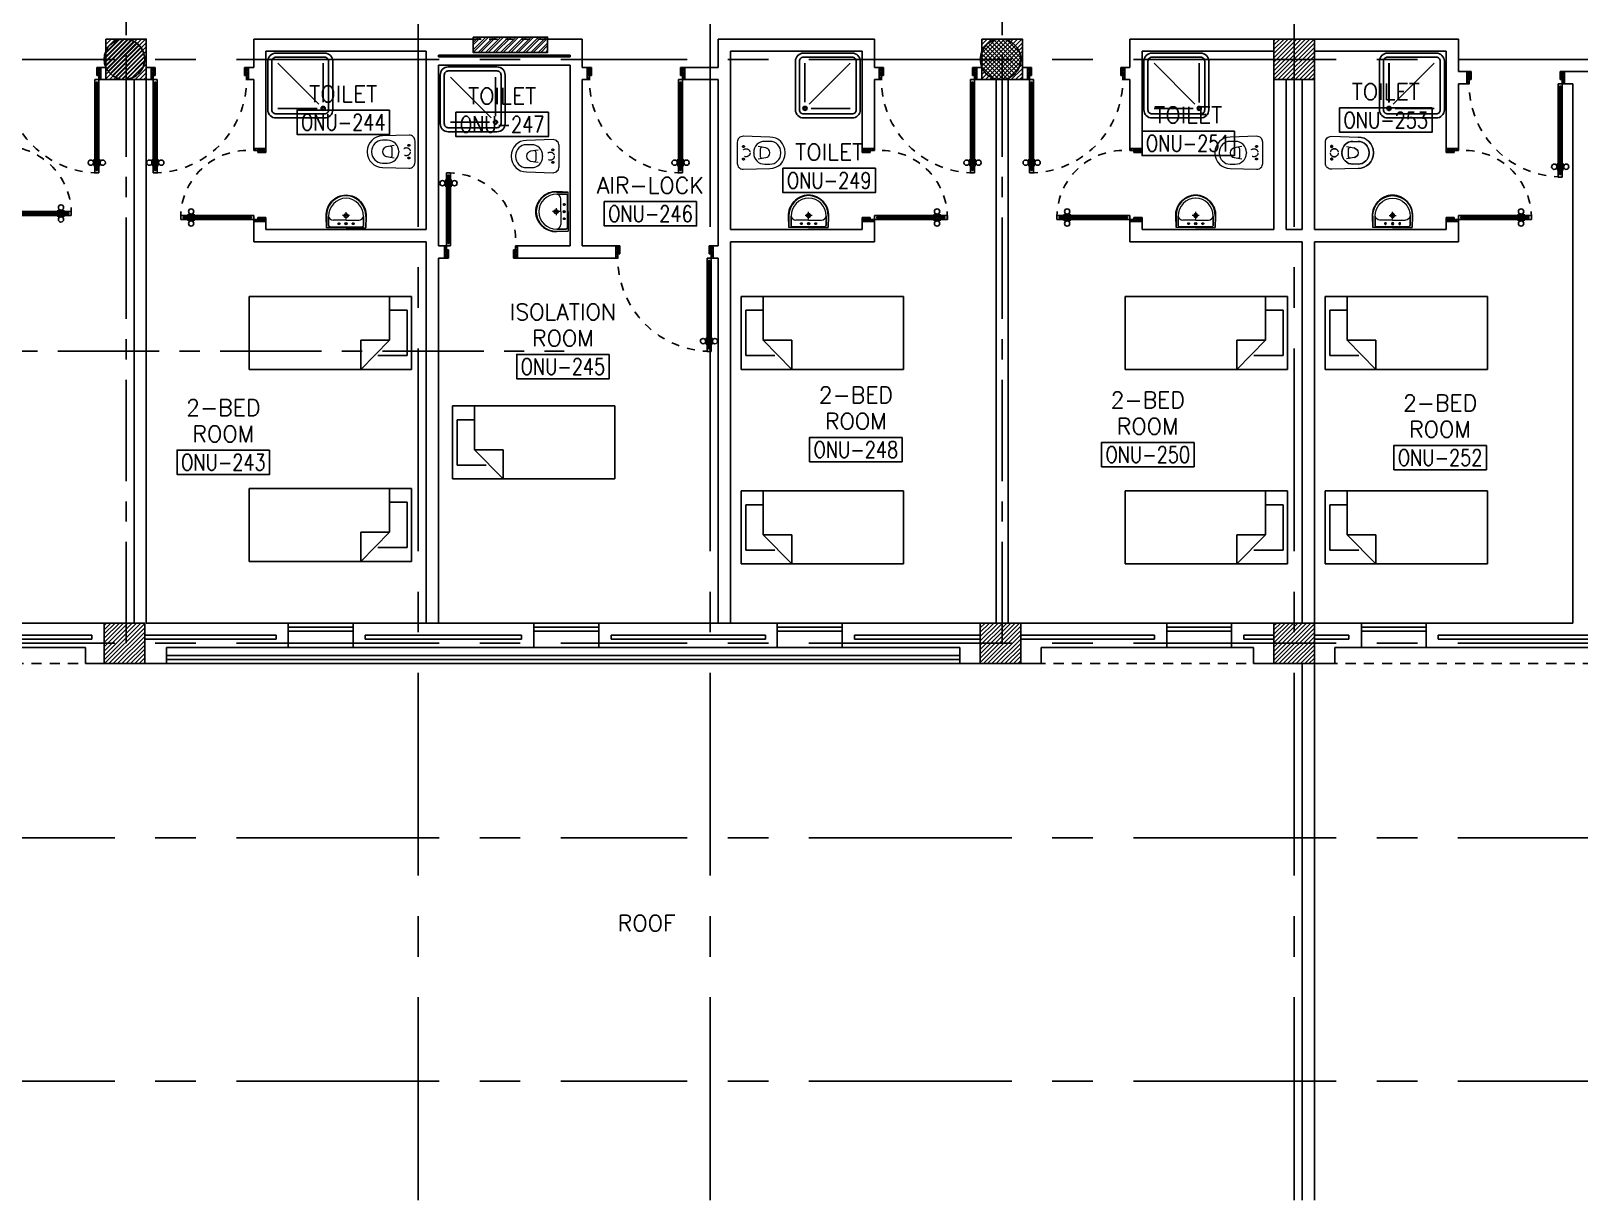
# Model space of a CAD drawing. Extents: x 88808.2 to 88899.2, y 39921.6 to 40001.1.
# Drawn here: x 88870.4 to 88889.48, y 39921.62 to 39936.03 of the extents above; entities that cross this region are included whole.
import ezdxf
from ezdxf.enums import TextEntityAlignment as Align

# ---------------------------------------------------------------- set-up
doc = ezdxf.new("R2010")
doc.units = 0
doc.header["$MEASUREMENT"] = 0
for name, pattern in [('CENTER', [2, 1.25, -0.25, 0.25, -0.25]), ('CENTERX2', [4, 2.5, -0.5, 0.5, -0.5]), ('DASHED', [0.75, 0.5, -0.25]), ('HIDDEN', [0.375, 0.25, -0.125]), ('HIDDEN2', [0.1875, 0.125, -0.0625])]:
    doc.linetypes.add(name, pattern=pattern)
doc.layers.get('0').update_dxf_attribs({"linetype": 'CONTINUOUS'})
for name, color, linetype in [('AXES', 11, 'CENTERX2'), ('AXES1', 11, 'CENTER'), ('COL', 2, 'CONTINUOUS'), ('DOOR', 7, 'CONTINUOUS'), ('FHC', 4, 'CONTINUOUS'), ('FIX', 3, 'CONTINUOUS'), ('FUR', 4, 'CONTINUOUS'), ('HAT', 8, 'CONTINUOUS'), ('HIDDEN', 9, 'HIDDEN2'), ('INSUL', 4, 'CONTINUOUS'), ('RM-BOX', 4, 'CONTINUOUS'), ('RM-NAME', 2, 'CONTINUOUS'), ('RM-NO', 2, 'CONTINUOUS'), ('WALL', 2, 'CONTINUOUS'), ('WIN', 3, 'CONTINUOUS')]:
    doc.layers.add(name, color=color, linetype=linetype)
doc.styles.add('ROMANS', font='ROMANS.shx', dxfattribs={"width": 0.6})

# ---------------------------------------------------------------- blocks, each defined once
blk = doc.blocks.new('*X339')
at = {"color": 0}
for p, q in [((203889, 118293), (204345, 118750)), ((203889, 118346), (204292, 118750)), ((203889, 118399), (204239, 118750)), ((203889, 118452), (204186, 118750)), ((203889, 118505), (204133, 118750)), ((203889, 118558), (204080, 118750)), ((203889, 118611), (204027, 118750)), ((203889, 118665), (203974, 118750)), ((203889, 118718), (203921, 118750)), ((203898, 118250), (204389, 118740)), ((203951, 118250), (204389, 118687)), ((204004, 118250), (204389, 118634)), ((204057, 118250), (204389, 118581)), ((204110, 118250), (204389, 118528)), ((204163, 118250), (204389, 118475)), ((204216, 118250), (204389, 118422)), ((204269, 118250), (204389, 118369)), ((204322, 118250), (204389, 118316)), ((204375, 118250), (204389, 118263))]:
    blk.add_line(p, q, dxfattribs=at)
blk = doc.blocks.new('*X338')
at = {"color": 0}
for p, q in [((203886, 125450), (204386, 125950)), ((203889, 125506), (204333, 125950)), ((203889, 125559), (204279, 125950)), ((203889, 125612), (204226, 125950)), ((203889, 125665), (204173, 125950)), ((203889, 125718), (204120, 125950)), ((203889, 125771), (204067, 125950)), ((203889, 125824), (204014, 125950)), ((203889, 125877), (203961, 125950)), ((203889, 125930), (203908, 125950)), ((203939, 125450), (204389, 125900)), ((203992, 125450), (204389, 125847)), ((204045, 125450), (204389, 125794)), ((204098, 125450), (204389, 125741)), ((204151, 125450), (204389, 125688)), ((204204, 125450), (204389, 125635)), ((204257, 125450), (204389, 125582)), ((204310, 125450), (204389, 125528)), ((204363, 125450), (204389, 125475))]:
    blk.add_line(p, q, dxfattribs=at)
blk = doc.blocks.new('COL50')
at = {"layer": 'COL'}
blk.add_lwpolyline([(-250, 250), (-250, -250), (250, -250), (250, 250)], close=True, dxfattribs=at)
blk = doc.blocks.new('AH20A')
at = {"layer": 'FUR'}
for p, q in [((0, 0.5), (0, -0.5)), ((1, 0.5), (0, 0.5)), ((0.1358, 0.5), (0.1358, -0.0987)), ((1, -0.5), (1, 0.5)), ((0.1358, 0.3112), (0.0277, 0.3112)), ((0.0277, 0.3112), (0.0277, -0.3087)), ((0.1358, -0.0987), (0.3125, -0.5)), ((0.1358, -0.0987), (0.3125, -0.0987)), ((0.3125, -0.5), (0.3125, -0.0987)), ((0.0277, -0.3087), (0.2076, -0.3087)), ((0, -0.5), (1, -0.5))]:
    blk.add_line(p, q, dxfattribs=at)
blk = doc.blocks.new('DOOR100')
at = {"layer": 'DOOR', "color": 0, "linetype": 'ByBlock'}
for p, q in [((-92, 1206), (-92, 1141)), ((-83, 1206), (-92, 1206)), ((-83, 1129), (-83, 1219)), ((-76, 1219), (-83, 1219)), ((-83, 1206), (-83, 1141)), ((-76, 1251), (-76, 1301)), ((-76, 1301), (-26, 1301)), ((-26, 1301), (-76, 1301)), ((-59, 1251), (-76, 1251)), ((-59, 1251), (-59, 1271)), ((-43, 1271), (-59, 1271)), ((-43, 1251), (-43, 1271)), ((-26, 1251), (-43, 1251)), ((-26, 1251), (-26, 1301)), ((-26, 1219), (-19, 1219)), ((-19, 1129), (-19, 1219)), ((-19, 1206), (-19, 1141)), ((-19, 1206), (-10, 1206)), ((-10, 1206), (-10, 1141)), ((-83, 1141), (-92, 1141)), ((-76, 1129), (-83, 1129)), ((-26, 1129), (-19, 1129)), ((-19, 1141), (-10, 1141)), ((-76, 200), (-59, 200)), ((-76, 150), (-76, 200)), ((-59, 200), (-59, 180)), ((-43, 200), (-26, 200)), ((-43, 180), (-43, 200)), ((-26, 200), (-26, 150)), ((-1201, 0), (-1201, 150)), ((-1201, 150), (-1176, 150)), ((-1201, 150), (-1201, 0)), ((-1151, 0), (-1201, 0)), ((-1176, 150), (-1176, 100)), ((-1176, 100), (-1151, 100)), ((-1151, 100), (-1151, 0)), ((-76, 150), (-26, 150)), ((-59, 180), (-43, 180)), ((-51, 100), (-51, 0)), ((-26, 100), (-51, 100)), ((-51, 0), (-1, 0)), ((-1, 150), (-26, 150)), ((-26, 150), (-26, 100)), ((-1, 150), (-1, 0))]:
    blk.add_line(p, q, dxfattribs=at)
at = {"layer": 'DOOR', "linetype": 'ByBlock'}
for p, q in [((-76, 1251), (-76, 200)), ((-59, 200), (-59, 1251)), ((-43, 200), (-43, 1251)), ((-26, 200), (-26, 1251))]:
    blk.add_line(p, q, dxfattribs=at)
at = {"layer": 'DOOR', "color": 9, "linetype": 'ByBlock'}
for p, q in [((-1151, 0), (-1201, 114)), ((-1151, 0), (-1201, 40)), ((-1151, 0), (-1164, 100)), ((-51, 0), (-1, 114)), ((-51, 0), (-38, 100)), ((-51, 0), (-1, 40))]:
    blk.add_line(p, q, dxfattribs=at)
at = {"layer": 'DOOR', "color": 0, "linetype": 'ByBlock'}
for centre in [(-125, 1174), (22, 1174)]:
    blk.add_circle(centre, 32.4, dxfattribs=at)
at = {"layer": 'DOOR', "linetype": 'HIDDEN', "ltscale": 0.5}
blk.add_arc((-27, 152), 1149, 89.961, 180.0931, dxfattribs=at)
at = {"layer": 'DOOR', "color": 9, "linetype": 'ByBlock'}
for centre, radius, start, end in [((-1151, 0), 154, 103.7142, 108.8947), ((-1151, 0), 134, 100.72, 111.8402), ((-1151, 0), 94.4, 90, 121.9818), ((-1151, 0), 74.4, 90, 132.2236), ((-1151, 0), 54.4, 90, 156.7926), ((-1151, 0), 34.4, 90, 180), ((-1151, 0), 14.4, 90, 180), ((-51, 0), 94.4, 58.0182, 90), ((-51, 0), 74.4, 47.7764, 90), ((-51, 0), 54.4, 23.2074, 90), ((-51, 0), 34.4, 0, 90), ((-51, 0), 14.4, 0, 90), ((-51, 0), 134, 68.1598, 79.28), ((-51, 0), 114, 64.0838, 77.3774), ((-51, 0), 154, 71.1053, 76.2858)]:
    blk.add_arc(centre, radius, start, end, dxfattribs=at)
blk = doc.blocks.new('DOOR90')
at = {"layer": 'DOOR', "linetype": 'ByBlock'}
for p, q in [((0, 0), (-150, 0)), ((-200, -25), (-1000, -25)), ((-200, -42), (-1000, -42)), ((-200, -58), (-1000, -58)), ((-1000, -75), (-200, -75))]:
    blk.add_line(p, q, dxfattribs=at)
at = {"layer": 'DOOR', "color": 0, "linetype": 'ByBlock'}
for p, q in [((-150, 0), (-150, -25)), ((-150, 0), (0, 0)), ((0, -50), (0, 0)), ((-1050, -25), (-1050, -75)), ((-1050, -75), (-1050, -25)), ((-1000, -25), (-1050, -25)), ((-1000, -75), (-1050, -75)), ((-1020, -42), (-1020, -58)), ((-1000, -42), (-1020, -42)), ((-1000, -58), (-1020, -58)), ((-1000, -25), (-1000, -42)), ((-1000, -58), (-1000, -75)), ((-968, -25), (-968, -18)), ((-878, -18), (-968, -18)), ((-968, -75), (-968, -82)), ((-878, -82), (-968, -82)), ((-955, -18), (-955, -9)), ((-955, -9), (-890, -9)), ((-955, -18), (-890, -18)), ((-955, -82), (-955, -91)), ((-955, -82), (-890, -82)), ((-955, -91), (-890, -91)), ((-890, -18), (-890, -9)), ((-890, -82), (-890, -91)), ((-878, -25), (-878, -18)), ((-878, -75), (-878, -82)), ((-200, -42), (-200, -25)), ((-200, -25), (-150, -25)), ((-180, -42), (-200, -42)), ((-200, -75), (-200, -58)), ((-200, -58), (-180, -58)), ((-150, -75), (-200, -75)), ((-180, -58), (-180, -42)), ((-150, -75), (-150, -25)), ((-150, -25), (-100, -25)), ((-100, -25), (-100, -50)), ((-100, -50), (0, -50)), ((-150, -900), (-150, -875)), ((-150, -875), (-100, -875)), ((0, -900), (-150, -900)), ((-150, -900), (0, -900)), ((-100, -850), (0, -850)), ((-100, -875), (-100, -850)), ((0, -850), (0, -900))]:
    blk.add_line(p, q, dxfattribs=at)
at = {"layer": 'DOOR', "color": 9, "linetype": 'ByBlock'}
for p, q in [((0, -50), (-114, 0)), ((0, -50), (-40, 0)), ((0, -50), (-100, -37)), ((0, -850), (-114, -900)), ((0, -850), (-100, -863)), ((0, -850), (-40, -900))]:
    blk.add_line(p, q, dxfattribs=at)
at = {"layer": 'DOOR', "color": 0, "linetype": 'ByBlock'}
for centre in [(-923, 24), (-923, -124)]:
    blk.add_circle(centre, 32.4, dxfattribs=at)
at = {"layer": 'DOOR', "color": 9, "linetype": 'ByBlock'}
for centre, radius, start, end in [((0, -50), 74.4, 137.7764, 180), ((0, -50), 54.4, 113.2074, 180), ((0, -50), 154, 161.1053, 166.2858), ((0, -50), 134, 158.1598, 169.28), ((0, -50), 114, 154.0838, 167.3774), ((0, -50), 94.4, 148.0182, 180), ((0, -50), 34.4, 90, 180), ((0, -50), 14.4, 90, 180), ((0, -850), 154, 193.7142, 198.8947), ((0, -850), 134, 190.72, 201.8402), ((0, -850), 94.4, 180, 211.9818), ((0, -850), 74.4, 180, 222.2236), ((0, -850), 54.4, 180, 246.7926), ((0, -850), 34.4, 180, 270), ((0, -850), 14.4, 180, 270)]:
    blk.add_arc(centre, radius, start, end, dxfattribs=at)
at = {"layer": 'DOOR', "linetype": 'HIDDEN', "ltscale": 0.5}
blk.add_arc((-222, -50), 828, 178.2701, 275.003, dxfattribs=at)
blk = doc.blocks.new('RM1')
at = {"layer": 'RM-BOX'}
blk.add_lwpolyline([(570, -200), (-570, -200), (-570, -500), (570, -500)], close=True, dxfattribs=at)
at = {"layer": 'RM-NAME', "style": 'ROMANS'}
for tag, p in [('ROOMNAME1', (0, 324)), ('ROOMNAME2', (0, 0))]:
    blk.add_attdef(tag, text='', height=200, dxfattribs=at).set_placement(p, align=Align.MIDDLE)
at = {"layer": 'RM-NO', "style": 'ROMANS', "width": 0.8}
blk.add_attdef('ROOMNO', text='', height=200, dxfattribs=at).set_placement((0, -350), align=Align.MIDDLE)
blk = doc.blocks.new('LAV1')
at = {"layer": 'FIX', "linetype": 'DASHED', "lineweight": 20, "ltscale": 0.05}
for p, q in [((50, 220), (-50, 220)), ((0, 170), (0, 270)), ((0, 170), (0, 270))]:
    blk.add_line(p, q, dxfattribs=at)
at = {"layer": 'FIX', "linetype": 'ByBlock', "ltscale": 0.3}
for p, q in [((-280, 210), (-275, 50)), ((-245, 210), (-245, 85)), ((0, 60), (-220, 60)), ((0, 60), (220, 60)), ((245, 210), (245, 85)), ((280, 210), (275, 50))]:
    blk.add_line(p, q, dxfattribs=at)
at = {"layer": 'FIX', "linetype": 'Continuous', "lineweight": 20}
for p, q in [((-275, 210), (-275, 50)), ((0, 50), (-275, 50)), ((0, 50), (-252, 50)), ((0, 155), (-181, 155)), ((0, 155), (181, 155)), ((0, 50), (275, 50)), ((0, 50), (252, 50)), ((275, 210), (275, 50))]:
    blk.add_line(p, q, dxfattribs=at)
at = {"layer": 'FIX', "lineweight": 20}
for p, q in [((16, 107), (-15, 107)), ((0, 92), (0, 123))]:
    blk.add_line(p, q, dxfattribs=at)
for centre, radius in [((0, 220), 29.5), ((0, 220), 22.5), ((0, 107), 15.5)]:
    blk.add_circle(centre, radius, dxfattribs=at)
at = {"layer": 'FIX', "linetype": 'HIDDEN', "lineweight": 20, "ltscale": 0.05}
for centre in [(-100, 107), (100, 107)]:
    blk.add_circle(centre, 12.4, dxfattribs=at)
at = {"layer": 'FIX', "linetype": 'ByBlock', "ltscale": 0.3}
for centre, radius, start, end in [((7, 220), 287, 91.3776, 182.0064), ((-7, 220), 287, 357.9936, 88.6224), ((-220, 85), 24.9, 179.7021, 269.9486), ((220, 85), 24.9, 270.0514, 0.2979)]:
    blk.add_arc(centre, radius, start, end, dxfattribs=at)
at = {"layer": 'FIX', "linetype": 'Continuous', "lineweight": 20}
for centre, radius, start, end in [((8, 217), 283, 91.6988, 181.351), ((8, 212), 253, 91.7328, 180.4884), ((-8, 217), 283, 358.649, 88.3012), ((-8, 212), 253, 359.5116, 88.2672), ((-179, 222), 66.9, 190.2006, 268.0786), ((179, 222), 66.9, 271.9214, 349.7994)]:
    blk.add_arc(centre, radius, start, end, dxfattribs=at)
blk = doc.blocks.new('*X358')
at = {"color": 0}
for p, q in [((73379, 125458), (73871, 125950)), ((73379, 125511), (73818, 125950)), ((73379, 125564), (73765, 125950)), ((73379, 125617), (73712, 125950)), ((73379, 125670), (73659, 125950)), ((73379, 125723), (73606, 125950)), ((73379, 125776), (73553, 125950)), ((73379, 125829), (73500, 125950)), ((73379, 125882), (73447, 125950)), ((73379, 125935), (73394, 125950)), ((73424, 125450), (73879, 125905)), ((73477, 125450), (73879, 125852)), ((73530, 125450), (73879, 125799)), ((73583, 125450), (73879, 125746)), ((73636, 125450), (73879, 125692)), ((73690, 125450), (73879, 125639)), ((73743, 125450), (73879, 125586)), ((73796, 125450), (73879, 125533)), ((73849, 125450), (73879, 125480))]:
    blk.add_line(p, q, dxfattribs=at)
blk = doc.blocks.new('WC1')
at = {"layer": 'FIX', "lineweight": 20}
for p, q in [((-210, 204), (-538, 194)), ((-727, 5), (-727, -5)), ((-674, 5), (-674, -5)), ((-534, 24), (-540, 0)), ((-540, 0), (-534, -24)), ((-475, 141), (-538, 141)), ((-395, 76), (-490, 60)), ((-339, 5), (-339, -5)), ((-538, -141), (-475, -141)), ((-490, -60), (-395, -76)), ((-538, -194), (-210, -204))]:
    blk.add_line(p, q, dxfattribs=at)
at = {"layer": 'FIX', "linetype": 'Continuous', "lineweight": 20}
blk.add_line((-420, -47), (-420, 45), dxfattribs=at)
at = {"layer": 'FIX', "lineweight": 20}
blk.add_lwpolyline([(-213, -204), (-210, -204, 0.414214), (-137, -131), (-137, 0), (-137, 131, 0.414214), (-210, 204)], format="xyb", dxfattribs=at)
at = {"layer": 'FIX', "linetype": 'HIDDEN2', "lineweight": 20, "ltscale": 0.3}
blk.add_circle((-245, 0), 49.8, dxfattribs=at)
at = {"layer": 'FIX', "linetype": 'HIDDEN', "lineweight": 20, "ltscale": 0.05}
for centre in [(-213, 78), (-213, -77)]:
    blk.add_circle(centre, 11.6, dxfattribs=at)
at = {"layer": 'FIX', "lineweight": 20}
for centre, radius, start, end in [((-538, 5), 189, 90, 180), ((-538, 5), 136, 90, 180), ((-473, -7), 68.2, 128.9242, 152.8468), ((-464, -18), 82, 108.496, 128.9242), ((-475, 5), 136, 360, 90), ((-538, -5), 189, 180, 270), ((-538, -5), 136, 180, 270), ((-473, 7), 68.2, 207.1532, 231.0758), ((-464, 18), 82, 231.0758, 251.504), ((-475, -5), 136, 270, 0)]:
    blk.add_arc(centre, radius, start, end, dxfattribs=at)
at = {"layer": 'FIX', "linetype": 'Continuous', "lineweight": 20}
for centre, start, end in [((-443, 46), 357.6662, 91.6121), ((-442, -46), 268.3879, 2.3338)]:
    blk.add_arc(centre, 22.3, start, end, dxfattribs=at)
blk = doc.blocks.new('SHR1')
at = {"layer": 'FIX'}
for p, q in [((-196, 196), (-700, 700)), ((-143, 218), (-143, 700)), ((-218, 143), (-700, 143))]:
    blk.add_line(p, q, dxfattribs=at)
for points in [[(-825, 125), (-825, 725, -0.414214), (-725, 825), (-125, 825, -0.414214), (-25, 725), (-25, 125, -0.414214), (-125, 25), (-725, 25, -0.414214)], [(-775, 125), (-775, 725, -0.414214), (-725, 775), (-125, 775, -0.414214), (-75, 725), (-75, 125, -0.414214), (-125, 75), (-725, 75, -0.414214)]]:
    blk.add_lwpolyline(points, format="xyb", close=True, dxfattribs=at)
for radius in [25, 15]:
    blk.add_circle((-143, 143), radius, dxfattribs=at)
blk = doc.blocks.new('*X401')
at = {"color": 0}
for p, q in [((193089, 10708), (193542, 11161)), ((193089, 10761), (193488, 11161)), ((193089, 10814), (193435, 11161)), ((193089, 10867), (193382, 11161)), ((193089, 10920), (193329, 11161)), ((193089, 10973), (193276, 11161)), ((193089, 11026), (193223, 11161)), ((193089, 11079), (193170, 11161)), ((193089, 11132), (193117, 11161)), ((193095, 10661), (193589, 11155)), ((193148, 10661), (193589, 11102)), ((193201, 10661), (193589, 11049)), ((193254, 10661), (193589, 10996)), ((193307, 10661), (193589, 10943)), ((193360, 10661), (193589, 10890)), ((193413, 10661), (193589, 10837)), ((193466, 10661), (193589, 10784)), ((193519, 10661), (193589, 10731)), ((193572, 10661), (193589, 10678))]:
    blk.add_line(p, q, dxfattribs=at)
blk = doc.blocks.new('*X400')
at = {"color": 0}
for p, q in [((84179, 10675), (84665, 11161)), ((84179, 10729), (84612, 11161)), ((84179, 10782), (84559, 11161)), ((84179, 10835), (84506, 11161)), ((84179, 10888), (84453, 11161)), ((84179, 10941), (84400, 11161)), ((84179, 10994), (84347, 11161)), ((84179, 11047), (84294, 11161)), ((84179, 11100), (84240, 11161)), ((84179, 11153), (84187, 11161)), ((84218, 10661), (84679, 11122)), ((84271, 10661), (84679, 11069)), ((84324, 10661), (84679, 11016)), ((84377, 10661), (84679, 10963)), ((84430, 10661), (84679, 10910)), ((84483, 10661), (84679, 10857)), ((84536, 10661), (84679, 10804)), ((84589, 10661), (84679, 10751)), ((84642, 10661), (84679, 10698))]:
    blk.add_line(p, q, dxfattribs=at)

msp = doc.modelspace()

# ---------------------------------------------------------------- hatches: boundary and pattern name
at = {"layer": 'FHC', "linetype": 'ByBlock', "ltscale": 0.3}
h = msp.add_hatch(dxfattribs=at)
h.set_pattern_fill('ANSI32', color=11, scale=0.175, style=0)
h.set_pattern_definition([(45, (88643.651576, 39904.71356), (-0.046403883, 0.046403883), []), (45, (88643.68251, 39904.71356), (-0.046403883, 0.046403883), [])])
h.paths.add_polyline_path([(88876.7678, 39935.7646), (88876.7678, 39935.9546), (88875.8478, 39935.9546), (88875.8478, 39935.7646)])
h.paths.add_polyline_path([(88875.6351, 39935.3434), (88875.6351, 39935.7643), (88875.8976, 39935.7643), (88875.8976, 39935.3434)], flags=9)
at = {"layer": 'HAT'}
h = msp.add_hatch(dxfattribs=at)
h.set_pattern_fill('ANSI31', color=256, scale=0.3, style=0)
h.set_pattern_definition([(45, (88810.309963, 39892.046226), (-0.026516504, 0.026516504), [])])
h.paths.add_polyline_path([(88871.3003, 39935.6807), (88871.5503, 39935.6807), (88871.5503, 39935.9307, 0.4142136)])
h.paths.add_polyline_path([(88871.5503, 39935.9307), (88871.5503, 39935.6807), (88871.8003, 39935.6807, 0.4142136)])
h.paths.add_polyline_path([(88871.8003, 39935.6807), (88871.5503, 39935.6807), (88871.5503, 39935.4307, 0.4142136)])
h.paths.add_polyline_path([(88871.5503, 39935.6807), (88871.3003, 39935.6807, 0.4142136), (88871.5503, 39935.4307)])
h = msp.add_hatch(dxfattribs=at)
h.set_pattern_fill('ANSI31', color=256, scale=0.3, style=0)
h.set_pattern_definition([(135, (88943.59166, 39892.04512), (0.026516504, 0.026516504), [])])
h.paths.add_polyline_path([(88882.6014, 39935.6796), (88882.3514, 39935.6796), (88882.3514, 39935.9296, -0.4142136)])
h.paths.add_polyline_path([(88882.3514, 39935.9296), (88882.3514, 39935.6796), (88882.1014, 39935.6796, -0.4142136)])
h.paths.add_polyline_path([(88882.1014, 39935.6796), (88882.3514, 39935.6796), (88882.3514, 39935.4296, -0.4142136)])
h.paths.add_polyline_path([(88882.3514, 39935.6796), (88882.6014, 39935.6796, -0.4142136), (88882.3514, 39935.4296)])

# ---------------------------------------------------------------- linework, layer by layer
at = {"layer": 'AXES'}
for p, q in [((88875.1703, 39921.6153), (88875.1703, 40000.4279)), ((88878.7703, 39921.6153), (88878.7703, 40000.4279)), ((88885.9703, 39921.6153), (88885.9703, 40000.4279)), ((88808.9303, 39935.6796), (88876.9703, 39935.6796)), ((88898.4894, 39935.6796), (88876.9703, 39935.6796)), ((88808.9303, 39928.4796), (88876.9991, 39928.4796)), ((88898.4894, 39928.4796), (88876.9991, 39928.4796)), ((88808.9303, 39926.0796), (88876.9703, 39926.0796)), ((88898.4894, 39926.0796), (88876.9703, 39926.0796)), ((88808.9303, 39923.0796), (88876.9703, 39923.0796)), ((88898.4894, 39923.0796), (88876.9703, 39923.0796))]:
    msp.add_line(p, q, dxfattribs=at)
at = {"layer": 'AXES1'}
for p, q in [((88871.5703, 39928.4796), (88871.5703, 39987.2996)), ((88882.3703, 39928.4796), (88882.3703, 39987.2996)), ((88818.7303, 39932.0796), (88876.9703, 39932.0796))]:
    msp.add_line(p, q, dxfattribs=at)
at = {"layer": 'COL'}
for p, q in [((88871.3003, 39928.7296), (88871.3003, 39928.2296)), ((88871.8003, 39928.7296), (88871.3003, 39928.7296)), ((88871.8003, 39928.2296), (88871.8003, 39928.7296)), ((88871.3003, 39928.2296), (88871.8003, 39928.2296))]:
    msp.add_line(p, q, dxfattribs=at)
msp.add_lwpolyline([(88885.7203, 39928.7296), (88885.7203, 39928.2296), (88886.2203, 39928.2296), (88886.2203, 39928.7296)], close=True, dxfattribs=at)
at = {"layer": 'FHC', "color": 250, "linetype": 'HIDDEN', "ltscale": 0.25}
msp.add_line((88875.8478, 39935.9296), (88876.7678, 39935.9296), dxfattribs=at)
at = {"layer": 'FHC', "linetype": 'ByBlock', "ltscale": 0.3}
msp.add_lwpolyline([(88875.8478, 39935.9546), (88876.7678, 39935.9546), (88876.7678, 39935.7646), (88875.8478, 39935.7646)], close=True, dxfattribs=at)
at = {"layer": 'FIX'}
for p, q in [((88884.7475, 39935.1273), (88884.2433, 39935.6316)), ((88884.8006, 39935.1492), (88884.8006, 39935.6316)), ((88887.1399, 39935.1492), (88887.1399, 39935.6316)), ((88887.193, 39935.1273), (88887.6973, 39935.6316)), ((88884.7256, 39935.0742), (88884.2433, 39935.0742)), ((88887.2149, 39935.0742), (88887.6973, 39935.0742))]:
    msp.add_line(p, q, dxfattribs=at)
at = {"layer": 'FIX', "lineweight": 20}
for p, q in [((88885.5103, 39934.7314), (88885.1823, 39934.7214)), ((88885.2453, 39934.6684), (88885.1823, 39934.6684)), ((88885.3254, 39934.6032), (88885.2299, 39934.5877)), ((88886.4303, 39934.7314), (88886.7583, 39934.7214)), ((88886.6151, 39934.6032), (88886.7106, 39934.5877)), ((88886.6953, 39934.6684), (88886.7583, 39934.6684)), ((88884.9933, 39934.5324), (88884.9933, 39934.5227)), ((88885.0463, 39934.5324), (88885.0463, 39934.5227)), ((88885.1866, 39934.5518), (88885.1807, 39934.5276)), ((88885.1807, 39934.5276), (88885.1866, 39934.5033)), ((88885.2299, 39934.4674), (88885.3254, 39934.4519)), ((88885.3813, 39934.5324), (88885.3813, 39934.5227)), ((88886.5593, 39934.5324), (88886.5593, 39934.5227)), ((88886.7106, 39934.4674), (88886.6151, 39934.4519)), ((88886.7539, 39934.5518), (88886.7598, 39934.5276)), ((88886.7598, 39934.5276), (88886.7539, 39934.5033)), ((88886.8943, 39934.5324), (88886.8943, 39934.5227)), ((88886.9473, 39934.5324), (88886.9473, 39934.5227)), ((88885.1823, 39934.3867), (88885.2453, 39934.3867)), ((88885.1823, 39934.3337), (88885.5103, 39934.3237)), ((88886.7583, 39934.3337), (88886.4303, 39934.3237)), ((88886.7583, 39934.3867), (88886.6953, 39934.3867))]:
    msp.add_line(p, q, dxfattribs=at)
at = {"layer": 'FIX', "linetype": 'Continuous', "lineweight": 20}
for p, q in [((88885.3001, 39934.4802), (88885.2998, 39934.5722)), ((88886.6404, 39934.4802), (88886.6407, 39934.5722))]:
    msp.add_line(p, q, dxfattribs=at)
at = {"layer": 'FIX'}
for points in [[(88884.1183, 39935.0566), (88884.1183, 39935.6566, -0.4142136), (88884.2183, 39935.7566), (88884.8183, 39935.7566, -0.4142136), (88884.9183, 39935.6566), (88884.9183, 39935.0566, -0.4142136), (88884.8183, 39934.9566), (88884.2183, 39934.9566, -0.4142136)], [(88887.8223, 39935.0566), (88887.8223, 39935.6566, 0.4142136), (88887.7223, 39935.7566), (88887.1223, 39935.7566, 0.4142136), (88887.0223, 39935.6566), (88887.0223, 39935.0566, 0.4142136), (88887.1223, 39934.9566), (88887.7223, 39934.9566, 0.4142136)], [(88884.1683, 39935.0566), (88884.1683, 39935.6566, -0.4142136), (88884.2183, 39935.7066), (88884.8183, 39935.7066, -0.4142136), (88884.8683, 39935.6566), (88884.8683, 39935.0566, -0.4142136), (88884.8183, 39935.0066), (88884.2183, 39935.0066, -0.4142136)], [(88887.7723, 39935.0566), (88887.7723, 39935.6566, 0.4142136), (88887.7223, 39935.7066), (88887.1223, 39935.7066, 0.4142136), (88887.0723, 39935.6566), (88887.0723, 39935.0566, 0.4142136), (88887.1223, 39935.0066), (88887.7223, 39935.0066, 0.4142136)]]:
    msp.add_lwpolyline(points, format="xyb", close=True, dxfattribs=at)
at = {"layer": 'FIX', "lineweight": 20}
for points in [[(88885.5071, 39934.3237), (88885.5103, 39934.3237, 0.4142136), (88885.5833, 39934.3967), (88885.5833, 39934.5276), (88885.5833, 39934.6584, 0.4142136), (88885.5103, 39934.7314)], [(88886.4334, 39934.3237), (88886.4303, 39934.3237, -0.4142136), (88886.3573, 39934.3967), (88886.3573, 39934.5276), (88886.3573, 39934.6584, -0.4142136), (88886.4303, 39934.7314)]]:
    msp.add_lwpolyline(points, format="xyb", dxfattribs=at)
at = {"layer": 'FIX'}
for centre, radius in [((88884.8006, 39935.0742), 0.025), ((88884.8006, 39935.0742), 0.015), ((88887.1399, 39935.0742), 0.025), ((88887.1399, 39935.0742), 0.015)]:
    msp.add_circle(centre, radius, dxfattribs=at)
at = {"layer": 'FIX', "color": 97, "linetype": 'HIDDEN', "lineweight": 20, "ltscale": 0.05}
for centre in [(88885.5071, 39934.6051), (88886.4334, 39934.6051), (88885.5071, 39934.4501), (88886.4334, 39934.4501)]:
    msp.add_circle(centre, 0.0116, dxfattribs=at)
at = {"layer": 'FIX', "color": 22, "linetype": 'HIDDEN2', "lineweight": 20, "ltscale": 0.3}
for centre in [(88885.4753, 39934.5276), (88886.4653, 39934.5276)]:
    msp.add_circle(centre, 0.0498, dxfattribs=at)
at = {"layer": 'FIX', "lineweight": 20}
for centre, radius, start, end in [((88885.1823, 39934.5324), 0.189, 90, 180), ((88885.1823, 39934.5324), 0.136, 90, 180), ((88885.2559, 39934.51), 0.082, 108.49595, 128.92417), ((88885.2453, 39934.5324), 0.136, 360, 90), ((88886.6953, 39934.5324), 0.136, 90, 180), ((88886.6846, 39934.51), 0.082, 51.07583, 71.50405), ((88886.7583, 39934.5324), 0.189, 360, 90), ((88886.7583, 39934.5324), 0.136, 360, 90), ((88885.1823, 39934.5227), 0.189, 180, 270), ((88885.1823, 39934.5227), 0.136, 180, 270), ((88885.2472, 39934.5207), 0.0682, 128.92417, 152.84682), ((88885.2472, 39934.5344), 0.0682, 207.15318, 231.07583), ((88885.2559, 39934.5452), 0.082, 231.07583, 251.50405), ((88885.2453, 39934.5227), 0.136, 270, 0), ((88886.6953, 39934.5227), 0.136, 180, 270), ((88886.6846, 39934.5452), 0.082, 288.49595, 308.92417), ((88886.6933, 39934.5207), 0.0682, 27.15318, 51.07583), ((88886.6933, 39934.5344), 0.0682, 308.92417, 332.84682), ((88886.7583, 39934.5227), 0.189, 270, 0), ((88886.7583, 39934.5227), 0.136, 270, 0)]:
    msp.add_arc(centre, radius, start, end, dxfattribs=at)
at = {"layer": 'FIX', "linetype": 'Continuous', "lineweight": 20}
for centre, start, end in [((88885.2776, 39934.5731), 357.66621, 91.61215), ((88886.6629, 39934.5731), 88.38785, 182.33379), ((88885.2779, 39934.482), 268.38785, 2.33379), ((88886.6626, 39934.482), 177.66621, 271.61215)]:
    msp.add_arc(centre, 0.0223, start, end, dxfattribs=at)
at = {"layer": 'HIDDEN'}
msp.add_line((88894.1545, 39928.2296), (88861.0703, 39928.2296), dxfattribs=at)
at = {"layer": 'INSUL'}
for p, q in [((88871.1503, 39928.5796), (88869.7203, 39928.5796)), ((88871.1503, 39928.5296), (88869.7203, 39928.5296)), ((88871.1503, 39928.5296), (88871.1503, 39928.5796)), ((88873.4203, 39928.5796), (88871.8003, 39928.5796)), ((88873.4203, 39928.5296), (88871.8003, 39928.5296)), ((88873.4203, 39928.5296), (88873.4203, 39928.5796)), ((88875.1703, 39928.5796), (88874.5203, 39928.5796)), ((88874.5203, 39928.5296), (88874.5203, 39928.5796)), ((88874.9203, 39928.5796), (88874.5203, 39928.5796)), ((88874.5203, 39928.5296), (88874.5203, 39928.5796)), ((88875.1703, 39928.5296), (88874.5203, 39928.5296)), ((88874.9203, 39928.5296), (88874.5203, 39928.5296)), ((88875.1703, 39928.5796), (88876.4458, 39928.5796)), ((88875.1703, 39928.5296), (88876.4458, 39928.5296)), ((88876.4458, 39928.5296), (88876.4458, 39928.5796)), ((88878.7703, 39928.5796), (88877.5491, 39928.5796)), ((88877.5491, 39928.5296), (88877.5491, 39928.5796)), ((88877.5491, 39928.5796), (88878.5203, 39928.5796)), ((88878.7703, 39928.5296), (88877.5491, 39928.5296)), ((88877.5491, 39928.5296), (88878.5203, 39928.5296)), ((88878.7703, 39928.5796), (88879.4524, 39928.5796)), ((88878.7703, 39928.5296), (88879.4524, 39928.5296)), ((88879.0203, 39928.5796), (88879.4524, 39928.5796)), ((88879.0203, 39928.5296), (88879.4524, 39928.5296)), ((88879.4524, 39928.5296), (88879.4524, 39928.5796)), ((88879.4524, 39928.5296), (88879.4524, 39928.5796)), ((88880.5491, 39928.5296), (88880.5491, 39928.5796)), ((88880.5491, 39928.5796), (88882.1003, 39928.5796)), ((88880.5491, 39928.5296), (88882.1003, 39928.5296)), ((88881.8503, 39928.5796), (88882.1003, 39928.5796)), ((88881.8503, 39928.5296), (88882.1003, 39928.5296)), ((88882.6003, 39928.5796), (88884.2491, 39928.5796)), ((88882.6003, 39928.5296), (88884.2491, 39928.5296)), ((88884.2491, 39928.5296), (88884.2491, 39928.5796)), ((88885.3491, 39928.5796), (88885.7203, 39928.5796)), ((88885.3491, 39928.5296), (88885.3491, 39928.5796)), ((88885.3491, 39928.5296), (88885.7203, 39928.5296)), ((88886.2203, 39928.5796), (88886.6458, 39928.5796)), ((88886.2203, 39928.5296), (88886.6458, 39928.5296)), ((88886.6458, 39928.5296), (88886.6458, 39928.5796)), ((88887.7458, 39928.5296), (88887.7458, 39928.5796)), ((88887.7458, 39928.5796), (88891.3991, 39928.5796)), ((88887.7458, 39928.5296), (88891.3991, 39928.5296))]:
    msp.add_line(p, q, dxfattribs=at)
at = {"layer": 'WALL'}
for p, q in [((88873.1453, 39935.5796), (88873.1453, 39935.9296)), ((88873.1453, 39935.9296), (88875.8478, 39935.9296)), ((88875.8478, 39935.9296), (88875.8478, 39935.7646)), ((88876.7678, 39935.7646), (88876.7678, 39935.9296)), ((88876.7678, 39935.9296), (88877.1953, 39935.9296)), ((88877.1953, 39935.9296), (88877.1953, 39935.5796)), ((88877.1953, 39935.9296), (88877.1953, 39935.5796)), ((88880.7953, 39935.9296), (88878.8703, 39935.9296)), ((88878.8703, 39935.5796), (88878.8703, 39935.9296)), ((88880.7953, 39935.9296), (88880.7953, 39935.5796)), ((88883.9453, 39935.9296), (88885.7203, 39935.9296)), ((88883.9453, 39935.9296), (88883.9453, 39935.5796)), ((88887.9953, 39935.9296), (88886.2203, 39935.9296)), ((88887.9953, 39935.9296), (88887.9953, 39935.5296)), ((88873.2953, 39935.7796), (88873.2953, 39934.5796)), ((88875.2703, 39935.7796), (88875.2703, 39933.5796)), ((88875.4203, 39935.7296), (88875.4203, 39935.7096)), ((88877.0453, 39935.7296), (88875.4203, 39935.7296)), ((88875.8478, 39935.7646), (88876.7678, 39935.7646)), ((88877.0453, 39935.7296), (88877.0453, 39935.7096)), ((88879.0203, 39935.7796), (88879.0203, 39933.5796)), ((88880.6453, 39935.7796), (88880.6453, 39934.5796)), ((88884.0953, 39935.7796), (88884.0953, 39934.5796)), ((88887.8453, 39935.7796), (88887.8453, 39934.5796)), ((88871.2597, 39935.5796), (88871.3203, 39935.5796)), ((88871.2597, 39935.5796), (88871.2597, 39935.4296)), ((88871.8808, 39935.5796), (88871.8203, 39935.5796)), ((88871.8808, 39935.5796), (88871.8808, 39935.4296)), ((88873.0808, 39935.5796), (88873.0808, 39935.4296)), ((88873.0808, 39935.5796), (88873.1453, 39935.5796)), ((88877.0453, 39935.7096), (88875.4203, 39935.7096)), ((88877.0453, 39935.6096), (88875.4203, 39935.6096)), ((88875.4203, 39935.6096), (88875.4203, 39933.3796)), ((88877.0453, 39935.6096), (88877.0453, 39933.3796)), ((88877.2578, 39935.5796), (88877.1953, 39935.5796)), ((88877.2578, 39935.5796), (88877.1953, 39935.5796)), ((88877.2578, 39935.5796), (88877.2578, 39935.4296)), ((88877.2578, 39935.5796), (88877.2578, 39935.4296)), ((88878.8703, 39935.5796), (88878.4578, 39935.5796)), ((88878.4578, 39935.5796), (88878.4578, 39935.4296)), ((88878.4578, 39935.5796), (88878.4578, 39935.4296)), ((88880.8578, 39935.5796), (88880.7953, 39935.5796)), ((88880.8578, 39935.5796), (88880.8578, 39935.4296)), ((88882.0578, 39935.5796), (88882.0578, 39935.4296)), ((88882.6828, 39935.5796), (88882.6828, 39935.4296)), ((88883.8828, 39935.5796), (88883.9453, 39935.5796)), ((88883.8828, 39935.5796), (88883.8828, 39935.4296)), ((88871.2597, 39935.4296), (88871.3203, 39935.4296)), ((88871.6703, 39935.4296), (88871.6703, 39928.7296)), ((88871.8203, 39935.4296), (88871.8203, 39928.7296)), ((88871.8808, 39935.4296), (88871.8203, 39935.4296)), ((88873.0808, 39935.4296), (88873.1453, 39935.4296)), ((88873.1453, 39935.4296), (88873.1453, 39934.5796)), ((88875.2703, 39935.4296), (88875.2703, 39933.5796)), ((88877.1953, 39935.4296), (88877.1953, 39933.3796)), ((88877.2578, 39935.4296), (88877.1953, 39935.4296)), ((88877.2578, 39935.4296), (88877.1953, 39935.4296)), ((88878.8703, 39935.4296), (88878.4578, 39935.4296)), ((88878.8703, 39935.4296), (88878.8703, 39933.3796)), ((88880.7953, 39935.4296), (88880.7953, 39934.5796)), ((88880.8578, 39935.4296), (88880.7953, 39935.4296)), ((88882.2953, 39935.4296), (88882.2953, 39928.7296)), ((88882.4453, 39935.4296), (88882.4453, 39928.7296)), ((88883.8828, 39935.4296), (88883.9453, 39935.4296)), ((88883.9453, 39935.4296), (88883.9453, 39934.5796)), ((88885.7203, 39935.4296), (88885.7203, 39933.5796)), ((88885.8703, 39935.4296), (88885.8703, 39933.5796)), ((88886.0703, 39935.4296), (88886.0703, 39933.5796)), ((88886.2203, 39935.4296), (88886.2203, 39933.5796)), ((88888.1015, 39935.5296), (88887.9953, 39935.5296)), ((88887.9953, 39935.3796), (88887.9953, 39934.5796)), ((88888.1015, 39935.3796), (88887.9953, 39935.3796)), ((88888.1015, 39935.5296), (88888.1015, 39935.3796)), ((88889.3015, 39935.5296), (88889.3015, 39935.3796)), ((88889.4078, 39935.3796), (88889.4078, 39928.7296)), ((88875.4203, 39935.2595), (88875.4203, 39933.3796)), ((88873.1453, 39933.6796), (88873.1453, 39933.4296)), ((88873.2953, 39933.6796), (88873.2953, 39933.5796)), ((88880.6453, 39933.6796), (88880.6453, 39933.5796)), ((88880.7953, 39933.6796), (88880.7953, 39933.4296)), ((88883.9453, 39933.6796), (88883.9453, 39933.4296)), ((88884.0953, 39933.6796), (88884.0953, 39933.5796)), ((88887.8453, 39933.6796), (88887.8453, 39933.5796)), ((88887.9953, 39933.6796), (88887.9953, 39933.4296)), ((88885.8703, 39933.5796), (88886.0703, 39933.5796)), ((88875.2703, 39933.4296), (88875.2703, 39928.7296)), ((88875.4953, 39933.3796), (88875.4953, 39933.2296)), ((88876.3953, 39933.3796), (88876.3953, 39933.2296)), ((88876.3953, 39933.2296), (88876.3953, 39933.3756)), ((88878.8078, 39933.3796), (88878.8703, 39933.3796)), ((88879.0203, 39933.4296), (88879.0203, 39928.7296)), ((88886.0703, 39933.4296), (88886.0703, 39928.7296)), ((88886.2203, 39933.4296), (88886.2203, 39928.7296)), ((88875.4203, 39933.2296), (88875.4203, 39928.7296)), ((88878.8078, 39933.2296), (88878.8703, 39933.2296)), ((88878.8703, 39933.2296), (88878.8703, 39928.7296)), ((88871.6703, 39928.7296), (88869.5703, 39928.7296)), ((88873.5703, 39928.7296), (88871.8203, 39928.7296)), ((88872.0703, 39928.7296), (88871.8203, 39928.7296)), ((88873.5703, 39928.4296), (88873.5703, 39928.7296)), ((88875.1703, 39928.7296), (88874.3703, 39928.7296)), ((88874.3703, 39928.4296), (88874.3703, 39928.7296)), ((88874.9203, 39928.7296), (88874.3703, 39928.7296)), ((88875.1703, 39928.7296), (88876.5991, 39928.7296)), ((88875.4203, 39928.7296), (88876.5669, 39928.7296)), ((88876.5703, 39928.7296), (88875.4236, 39928.7296)), ((88876.5958, 39928.4296), (88876.5958, 39928.7296)), ((88877.3703, 39928.7296), (88878.5203, 39928.7296)), ((88877.3703, 39928.7296), (88878.5203, 39928.7296)), ((88878.5236, 39928.7296), (88877.3736, 39928.7296)), ((88878.5236, 39928.7296), (88877.3736, 39928.7296)), ((88877.3991, 39928.4296), (88877.3991, 39928.7296)), ((88878.5203, 39928.7296), (88879.5991, 39928.7296)), ((88879.5991, 39928.4296), (88879.5991, 39928.7296)), ((88879.5991, 39928.4296), (88879.5991, 39928.7296)), ((88880.3991, 39928.4296), (88880.3991, 39928.7296)), ((88880.3991, 39928.7296), (88884.3991, 39928.7296)), ((88880.3991, 39928.7296), (88882.2953, 39928.7296)), ((88881.8503, 39928.7296), (88884.3991, 39928.7296)), ((88882.4486, 39928.7296), (88884.3991, 39928.7296)), ((88884.3991, 39928.4296), (88884.3991, 39928.7296)), ((88885.1991, 39928.4296), (88885.1991, 39928.7296)), ((88885.7203, 39928.7296), (88885.1991, 39928.7296)), ((88886.1902, 39928.7296), (88886.7991, 39928.7296)), ((88886.7991, 39928.4296), (88886.7991, 39928.7296)), ((88887.5991, 39928.4296), (88887.5991, 39928.7296)), ((88887.5991, 39928.7296), (88889.4078, 39928.7296)), ((88871.0703, 39928.4296), (88869.5703, 39928.4296)), ((88871.0703, 39928.2296), (88871.0703, 39928.4296)), ((88873.5703, 39928.4296), (88872.0703, 39928.4296)), ((88872.0703, 39928.2296), (88872.0703, 39928.4296)), ((88875.1703, 39928.4296), (88874.3703, 39928.4296)), ((88874.9203, 39928.4296), (88874.3703, 39928.4296)), ((88875.1703, 39928.4296), (88876.5991, 39928.4296)), ((88875.4203, 39928.4296), (88876.5669, 39928.4296)), ((88876.5703, 39928.4296), (88875.4236, 39928.4296)), ((88877.3703, 39928.4296), (88878.5203, 39928.4296)), ((88877.3703, 39928.4296), (88878.5203, 39928.4296)), ((88878.7703, 39928.4296), (88877.3736, 39928.4296)), ((88878.5203, 39928.4296), (88877.3736, 39928.4296)), ((88878.7703, 39928.4296), (88879.5991, 39928.4296)), ((88879.0203, 39928.4296), (88879.5991, 39928.4296)), ((88880.3991, 39928.4296), (88881.8503, 39928.4296)), ((88881.8503, 39928.4296), (88881.8503, 39928.2296)), ((88882.8503, 39928.4296), (88882.8503, 39928.2296)), ((88882.8503, 39928.4296), (88884.3991, 39928.4296)), ((88885.4703, 39928.4296), (88885.1991, 39928.4296)), ((88885.4703, 39928.2296), (88885.4703, 39928.4296)), ((88886.4703, 39928.2296), (88886.4703, 39928.4296)), ((88886.4703, 39928.4296), (88886.7991, 39928.4296)), ((88887.5991, 39928.4296), (88891.5491, 39928.4296)), ((88871.0703, 39928.2296), (88872.0703, 39928.2296)), ((88881.8503, 39928.2296), (88882.8503, 39928.2296)), ((88881.8503, 39928.2296), (88882.8503, 39928.2296)), ((88886.4703, 39928.2296), (88885.4703, 39928.2296)), ((88886.0703, 39928.2296), (88886.0703, 39921.6153)), ((88886.2203, 39928.2296), (88886.2203, 39921.6153))]:
    msp.add_line(p, q, dxfattribs=at)
at = {"layer": 'WALL', "linetype": 'ByBlock'}
for p, q in [((88873.2953, 39935.7796), (88875.2703, 39935.7796)), ((88874.0627, 39935.7796), (88874.9203, 39935.7796)), ((88880.6453, 39935.7796), (88879.0203, 39935.7796)), ((88884.0953, 39935.7796), (88885.7203, 39935.7796)), ((88887.8453, 39935.7796), (88886.2203, 39935.7796)), ((88882.1203, 39935.5796), (88882.0578, 39935.5796)), ((88882.6203, 39935.5796), (88882.6828, 39935.5796)), ((88882.0578, 39935.4296), (88882.1203, 39935.4296)), ((88882.6828, 39935.4296), (88882.6203, 39935.4296)), ((88889.664, 39935.5296), (88889.3015, 39935.5296)), ((88889.3015, 39935.3796), (88889.4078, 39935.3796)), ((88873.1453, 39934.5796), (88873.2953, 39934.5796)), ((88880.7953, 39934.5796), (88880.6453, 39934.5796)), ((88883.9453, 39934.5796), (88884.0953, 39934.5796)), ((88887.9953, 39934.5796), (88887.8453, 39934.5796)), ((88873.1453, 39933.6796), (88873.2953, 39933.6796)), ((88880.7953, 39933.6796), (88880.6453, 39933.6796)), ((88883.9453, 39933.6796), (88884.0953, 39933.6796)), ((88887.9953, 39933.6796), (88887.8453, 39933.6796)), ((88873.2953, 39933.5796), (88875.2703, 39933.5796)), ((88874.0627, 39933.5796), (88875.2703, 39933.5796)), ((88880.6453, 39933.5796), (88879.0203, 39933.5796)), ((88884.0953, 39933.5796), (88885.7203, 39933.5796)), ((88887.8453, 39933.5796), (88886.2203, 39933.5796)), ((88873.1453, 39933.4296), (88875.2703, 39933.4296)), ((88874.0627, 39933.4296), (88875.2703, 39933.4296)), ((88875.4953, 39933.3796), (88875.4203, 39933.3796)), ((88875.4953, 39933.3796), (88875.4203, 39933.3796)), ((88877.0453, 39933.3796), (88876.3953, 39933.3796)), ((88877.0453, 39933.3796), (88876.3953, 39933.3796)), ((88877.6078, 39933.3796), (88877.1953, 39933.3796)), ((88877.6078, 39933.3796), (88877.6078, 39933.2296)), ((88877.6078, 39933.3796), (88877.6078, 39933.2296)), ((88878.8703, 39933.3796), (88878.8078, 39933.3796)), ((88878.8078, 39933.3796), (88878.8078, 39933.2296)), ((88878.8078, 39933.3796), (88878.8078, 39933.3796)), ((88878.8078, 39933.3796), (88878.8078, 39933.2296)), ((88880.7953, 39933.4296), (88879.0203, 39933.4296)), ((88883.9453, 39933.4296), (88886.0703, 39933.4296)), ((88887.9953, 39933.4296), (88886.2203, 39933.4296)), ((88875.4953, 39933.2296), (88875.4203, 39933.2296)), ((88875.4953, 39933.2296), (88875.4203, 39933.2296)), ((88877.6078, 39933.2296), (88876.3953, 39933.2296)), ((88878.8703, 39933.2296), (88878.8078, 39933.2296)), ((88878.8078, 39933.2296), (88878.8078, 39933.2296))]:
    msp.add_line(p, q, dxfattribs=at)
at = {"layer": 'WALL'}
for centre in [(88871.5503, 39935.6807), (88882.3514, 39935.6796)]:
    msp.add_circle(centre, 0.25, dxfattribs=at)
at = {"layer": 'WIN'}
for p, q in [((88874.3703, 39928.7296), (88873.5703, 39928.7296)), ((88874.3703, 39928.6796), (88873.5703, 39928.6796)), ((88877.3958, 39928.7296), (88876.5991, 39928.7296)), ((88877.3958, 39928.6796), (88876.5991, 39928.6796)), ((88879.5991, 39928.7296), (88880.3991, 39928.7296)), ((88879.5991, 39928.6796), (88880.3991, 39928.6796)), ((88884.3991, 39928.7296), (88885.1991, 39928.7296)), ((88884.3991, 39928.6796), (88885.1991, 39928.6796)), ((88886.7991, 39928.7296), (88887.5991, 39928.7296)), ((88886.7991, 39928.6796), (88887.5991, 39928.6796)), ((88874.3703, 39928.6296), (88873.5703, 39928.6296)), ((88877.3958, 39928.6296), (88876.5991, 39928.6296)), ((88877.3958, 39928.6296), (88876.5991, 39928.6296)), ((88876.6024, 39928.6296), (88877.3991, 39928.6296)), ((88879.5991, 39928.6296), (88880.3991, 39928.6296)), ((88884.3991, 39928.6296), (88885.1991, 39928.6296)), ((88886.7991, 39928.6296), (88887.5991, 39928.6296)), ((88881.8503, 39928.3296), (88872.0703, 39928.3296)), ((88874.3703, 39928.4296), (88873.5703, 39928.4296)), ((88877.3958, 39928.4296), (88876.5991, 39928.4296)), ((88877.3958, 39928.4296), (88876.5991, 39928.4296)), ((88876.6024, 39928.4296), (88877.3991, 39928.4296)), ((88876.6024, 39928.4296), (88877.3991, 39928.4296)), ((88879.5991, 39928.4296), (88880.3991, 39928.4296)), ((88884.3991, 39928.4296), (88885.1991, 39928.4296)), ((88886.7991, 39928.4296), (88887.5991, 39928.4296)), ((88881.8503, 39928.2796), (88872.0703, 39928.2796)), ((88881.8503, 39928.2296), (88872.0703, 39928.2296))]:
    msp.add_line(p, q, dxfattribs=at)

# ---------------------------------------------------------------- block references
at = {"layer": 'COL', "zscale": 0.001}
for p, xscale, yscale in [((88871.5703, 39935.6796), 0.001000000003841706, 0.000999999996565748), ((88871.5703, 39935.6796), 0.001000000003841706, 0.000999999996565748), ((88882.3703, 39935.6796), 0.001000000003841706, 0.000999999996565748), ((88882.3703, 39935.6796), 0.001000000003841706, 0.000999999996565748), ((88885.9703, 39935.6796), 0.001000000003841706, 0.000999999996565748), ((88885.9703, 39935.6796), 0.001000000003841706, 0.000999999996565748), ((88882.3503, 39928.4796), 0.001000000047497451, 0.0009999999892897904)]:
    msp.add_blockref('COL50', p, dxfattribs=dict(at, xscale=xscale, yscale=yscale))
at = {"layer": 'DOOR', "color": 0, "linetype": 'Continuous', "yscale": 0.000999999996565748, "zscale": 0.001, "rotation": 180}
for p, xscale in [((88871.2608, 39935.5796), -0.001000000003841706), ((88871.8797, 39935.5796), 0.001000000003841706)]:
    msp.add_blockref('DOOR100', p, dxfattribs=dict(at, xscale=xscale))
at = {"layer": 'DOOR', "color": 0, "linetype": 'ByBlock', "yscale": 0.000999999996565748, "zscale": 0.001}
for name, p, xscale, rotation in [('DOOR100', (88878.4578, 39935.5796), -0.001000000003841706, 180), ('DOOR100', (88882.0578, 39935.5796), -0.001000000003841706, 180), ('DOOR100', (88882.6828, 39935.5796), 0.001000000003841706, 180), ('DOOR100', (88889.3026, 39935.5296), -0.001000000003841706, 180), ('DOOR90', (88869.8453, 39933.7296), 0.001000000003841706, 180), ('DOOR90', (88873.2953, 39933.6796), -0.001000000003841706, 180), ('DOOR90', (88880.6453, 39933.6796), 0.001000000003841706, 180), ('DOOR90', (88884.0953, 39933.6796), -0.001000000003841706, 180), ('DOOR90', (88887.8453, 39933.6796), 0.001000000003841706, 180), ('DOOR90', (88875.4953, 39933.2296), -0.000999999996565748, 90), ('DOOR100', (88878.8088, 39933.3796), -0.001000000003841706, 180)]:
    msp.add_blockref(name, p, dxfattribs=dict(at, xscale=xscale, rotation=rotation))
at = {"layer": 'FIX'}
for name, p, xscale, yscale, zscale in [('SHR1', (88874.1433, 39934.9316), 0.001000000003841706, 0.000999999996565748, 0.001), ('SHR1', (88879.7973, 39934.9316), -0.001000000003841706, 0.000999999996565748, 0.001), ('SHR1', (88884.9433, 39934.9316), 0.001000000003841706, 0.000999999996565748, 0.001), ('SHR1', (88886.9973, 39934.9316), -0.001000000003841706, 0.000999999996565748, 0.001), ('SHR1', (88876.2683, 39934.7615), 0.001000000003841706, 0.000999999996565748, 0.001), ('WC1', (88875.2703, 39934.5408), 0.001000000003841706, 0.000999999996565748, 0.001), ('WC1', (88877.0453, 39934.4858), 0.001000000003841706, 0.000999999996565748, 0.001), ('WC1', (88885.7203, 39934.5276), 0.001000000003841706, 0.000999999996565748, 0.001), ('WC1', (88886.2203, 39934.5276), -0.001000000003841706, 0.000999999996565748, 0.001), ('LAV1', (88874.2828, 39933.5586), 0.0008800000068731606, 0.000879999999597203, 0.00087999999978), ('LAV1', (88879.9848, 39933.5606), 0.0008800000068731606, 0.000879999999597203, 0.00087999999978), ('LAV1', (88884.7567, 39933.5606), 0.0008800000068731606, 0.000879999999597203, 0.00087999999978), ('LAV1', (88887.1843, 39933.5606), -0.0008800000068731606, 0.000879999999597203, 0.00087999999978), ('AH20A', (88875.0895, 39932.3064), -2, 0.9000000000014552, 2), ('AH20A', (88879.1543, 39932.3064), 2, 0.9000000000014552, 2), ('AH20A', (88885.8895, 39932.3064), -2, 0.9000000000014552, 2), ('AH20A', (88886.3543, 39932.3064), 2, 0.9000000000014552, 2), ('AH20A', (88875.5954, 39930.9556), 2, 0.9000000000014552, 2), ('AH20A', (88875.0895, 39929.9381), -2, 0.9000000000014552, 2), ('AH20A', (88879.1543, 39929.9076), 2, 0.9000000000014552, 2), ('AH20A', (88885.8895, 39929.9076), -2, 0.9000000000014552, 2), ('AH20A', (88886.3543, 39929.9076), 2, 0.9000000000014552, 2)]:
    msp.add_blockref(name, p, dxfattribs=dict(at, xscale=xscale, yscale=yscale, zscale=zscale))
for name, p, xscale, yscale, zscale, rotation in [('WC1', (88878.969, 39934.5276), 0.001000000003841706, 0.000999999996565748, 0.001, 180), ('LAV1', (88877.0663, 39933.8018), 0.000879999999597203, 0.000879999999597203, 0.0008800000000000001, 90)]:
    msp.add_blockref(name, p, dxfattribs=dict(at, xscale=xscale, yscale=yscale, zscale=zscale, rotation=rotation))
at = {"layer": 'HAT', "zscale": 0.001}
for name, p, xscale, yscale in [('*X358', (88797.941, 39809.9798), 0.001000000003841706, 0.000999999996565748), ('*X358', (88808.741, 39809.9798), 0.001000000003841706, 0.000999999996565748), ('*X338', (88681.8317, 39809.9798), 0.001000000003841706, 0.000999999996565748), ('*X401', (88678.2117, 39917.5686), 0.001000000047497451, 0.0009999999892897904), ('*X400', (88797.921, 39917.5686), 0.001000000047497451, 0.0009999999892897904), ('*X339', (88681.8317, 39809.9799), 0.001000000003841706, 0.000999999996565748)]:
    msp.add_blockref(name, p, dxfattribs=dict(at, xscale=xscale, yscale=yscale))
at = {"layer": 'RM-NO', "xscale": 0.001000000003841706, "yscale": 0.000999999996565748, "zscale": 0.001}
for p, values in [((88874.2486, 39935.2534), {'ROOMNO': 'ONU-244', 'ROOMNAME2': 'TOILET'}), ((88887.1005, 39935.28), {'ROOMNO': 'ONU-253', 'ROOMNAME2': 'TOILET'}), ((88876.2072, 39935.2272), {'ROOMNO': 'ONU-247', 'ROOMNAME2': 'TOILET'}), ((88884.6651, 39934.994), {'ROOMNO': 'ONU-251', 'ROOMNAME2': 'TOILET'}), ((88880.2391, 39934.5358), {'ROOMNO': 'ONU-249', 'ROOMNAME2': 'TOILET'}), ((88878.0347, 39934.1259), {'ROOMNO': 'ONU-246', 'ROOMNAME2': 'AIR-LOCK'}), ((88876.9564, 39932.2417), {'ROOMNO': 'ONU-245', 'ROOMNAME2': 'ROOM', 'ROOMNAME1': 'ISOLATION'}), ((88880.5676, 39931.2179), {'ROOMNO': 'ONU-248', 'ROOMNAME2': 'ROOM', 'ROOMNAME1': '2-BED'}), ((88884.1661, 39931.1558), {'ROOMNO': 'ONU-250', 'ROOMNAME2': 'ROOM', 'ROOMNAME1': '2-BED'}), ((88887.7701, 39931.1185), {'ROOMNO': 'ONU-252', 'ROOMNAME2': 'ROOM', 'ROOMNAME1': '2-BED'}), ((88872.7703, 39931.0615), {'ROOMNO': 'ONU-243', 'ROOMNAME2': 'ROOM', 'ROOMNAME1': '2-BED'})]:
    msp.add_blockref('RM1', p, dxfattribs=at).add_auto_attribs(values)

# ---------------------------------------------------------------- texts
at = {"layer": 'RM-NAME', "style": 'ROMANS'}
msp.add_text('ROOF', height=0.2, dxfattribs=at).set_placement((88877.9873, 39925.0292), align=Align.MIDDLE)

doc.saveas('drawing.dxf')
